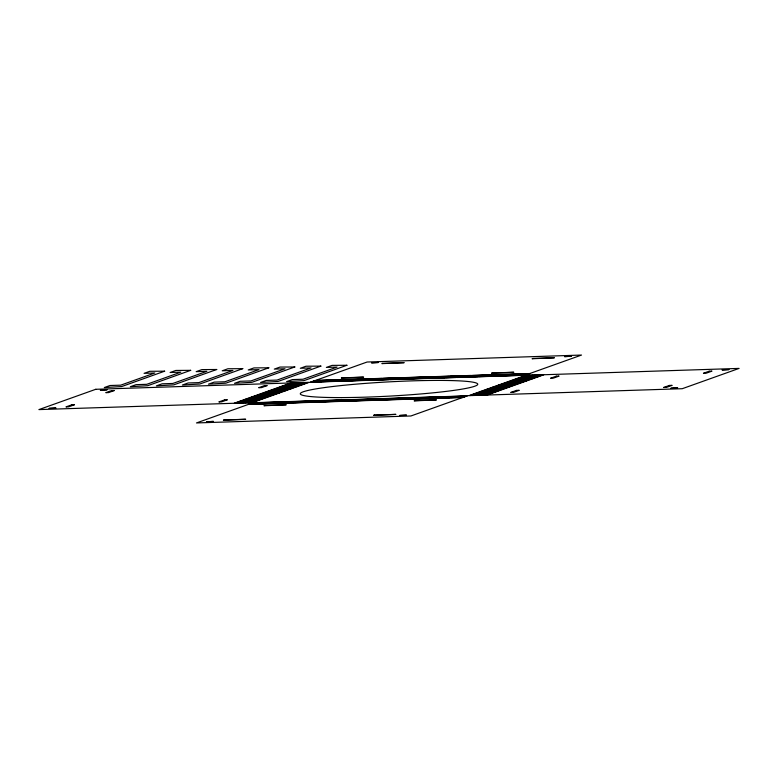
<?xml version="1.0" encoding="UTF-8"?>
<svg xmlns="http://www.w3.org/2000/svg" width="778" height="778" viewBox="0 0 778 778"><rect width="100%" height="100%" fill="white"/><g stroke="black" fill="none" stroke-linecap="round" stroke-linejoin="round"><path stroke-width="1.17" d="M106.946 389.817L100.313 390.148L106.965 389.778M206.724 421.744L213.376 421.394M213.357 421.433L206.734 421.783M564.624 356.587L571.276 356.236M571.256 356.275L564.672 356.645M671.035 388.203L677.687 387.852L671.074 388.261M234.334 403.16L240.013 401.127M240.237 401.049L245.926 399.017M246.149 398.939L251.829 396.916M252.053 396.829L257.742 394.806M257.956 394.718L263.645 392.696M263.868 392.618L269.558 390.585M269.772 390.507L275.461 388.475M275.684 388.397L281.373 386.365M281.587 386.287L287.276 384.254M287.5 384.176L290.914 382.951M235.121 403.228L238.243 402.109M238.467 402.031L244.156 399.999M244.37 399.921L250.059 397.889M250.283 397.811L255.972 395.778M256.186 395.701L261.875 393.668M262.098 393.59L267.778 391.567M268.002 391.48L273.691 389.457M273.914 389.37L279.594 387.347M279.817 387.269L285.507 385.236M285.73 385.159L291.41 383.126M236.473 403.092L242.162 401.059M242.386 400.981L248.065 398.949M248.289 398.871L253.978 396.838M254.192 396.761L259.881 394.728M260.105 394.65L265.794 392.618M266.008 392.54L271.697 390.517M271.921 390.43L277.61 388.407M277.824 388.319L283.513 386.296M283.737 386.219L289.416 384.186M289.64 384.108L293.053 382.883M237.261 403.16L240.392 402.041M240.606 401.963L246.295 399.931M246.519 399.853L252.208 397.821M252.422 397.743L258.111 395.71M258.335 395.632L264.024 393.6M264.238 393.522L269.927 391.49M270.151 391.412L275.83 389.379M276.054 389.301L281.743 387.269M281.967 387.191L287.646 385.168M287.87 385.081L293.559 383.058M238.622 403.023L244.302 400.991M244.525 400.913L250.215 398.881M250.438 398.803L256.118 396.77M256.341 396.692L262.03 394.66M262.244 394.582L267.933 392.55M268.157 392.472L273.846 390.439M274.06 390.361L279.749 388.329M279.973 388.251L285.662 386.219M285.876 386.141L291.565 384.118M291.789 384.031L295.202 382.815M239.41 403.092L242.532 401.973M242.755 401.895L248.445 399.863M248.659 399.785L254.348 397.752M254.571 397.675L260.26 395.642M260.474 395.564L266.164 393.532M266.387 393.454L272.076 391.422M272.29 391.344L277.979 389.311M278.203 389.233L283.882 387.201M284.106 387.123L289.795 385.091M290.019 385.013L295.698 382.98M240.762 402.955L246.451 400.923M246.675 400.845L252.354 398.813M252.578 398.735L258.267 396.702M258.481 396.624L264.17 394.592M264.394 394.514L270.083 392.482M270.297 392.404L275.986 390.371M276.209 390.293L281.899 388.261M282.113 388.183L287.802 386.151M288.025 386.073L293.705 384.04M293.928 383.962L297.342 382.747M241.55 403.023L244.681 401.905M244.895 401.827L250.584 399.795M250.808 399.717L256.497 397.684M256.711 397.607L262.4 395.574M262.624 395.496L268.313 393.464M268.527 393.386L274.216 391.353M274.44 391.276L280.119 389.243M280.343 389.165L286.032 387.133M286.255 387.055L291.935 385.022M292.158 384.945L297.848 382.912M242.911 402.887L248.59 400.855M248.814 400.777L254.503 398.744M254.727 398.667L260.406 396.634M260.63 396.556L266.319 394.524M266.533 394.446L272.222 392.413M272.446 392.336L278.135 390.303M278.349 390.225L284.038 388.193M284.262 388.115L289.951 386.083M290.165 386.005L295.854 383.972M296.078 383.894L299.491 382.679M243.699 402.946L246.821 401.837M247.044 401.749L252.733 399.727M252.947 399.649L258.636 397.616M258.86 397.539L264.549 395.506M264.763 395.428L270.452 393.396M270.676 393.318L276.365 391.285M276.579 391.208L282.268 389.175M282.492 389.097L288.171 387.065M288.395 386.987L294.084 384.954M294.308 384.877L299.987 382.844M245.051 402.81L250.74 400.787M250.963 400.699L256.643 398.676M256.866 398.599L262.556 396.566M262.779 396.488L268.459 394.456M268.682 394.378L274.371 392.345M274.585 392.268L280.274 390.235M280.498 390.157L286.187 388.125M286.401 388.047L292.09 386.014M292.314 385.937L298.003 383.904M298.217 383.826L301.631 382.611M245.838 402.878L248.97 401.759M249.184 401.681L254.873 399.659M255.096 399.571L260.786 397.548M261 397.461L266.689 395.438M266.912 395.35L272.601 393.328M272.815 393.25L278.505 391.217M278.728 391.139L284.408 389.107M284.631 389.029L290.32 386.997M290.544 386.919L296.224 384.886M296.447 384.809L302.136 382.776M247.2 402.741L252.879 400.709M253.103 400.631L258.792 398.608M259.016 398.521L264.695 396.498M264.919 396.41L270.608 394.388M270.822 394.31L276.511 392.277M276.735 392.2L282.424 390.167M282.638 390.089L288.327 388.057M288.55 387.979L294.24 385.946M294.454 385.869L300.143 383.836M300.366 383.758L303.78 382.533M247.988 402.81L251.109 401.691M251.333 401.613L257.022 399.581M257.236 399.503L262.925 397.47M263.149 397.393L268.838 395.36M269.052 395.282L274.741 393.26M274.965 393.172L280.654 391.149M280.868 391.062L286.557 389.039M286.781 388.951L292.46 386.929M292.684 386.851L298.373 384.818M298.596 384.74L304.276 382.708M249.339 402.673L255.028 400.641M255.252 400.563L260.931 398.531M261.155 398.453L266.844 396.42M267.068 396.342L272.747 394.31M272.971 394.232L278.66 392.209M278.874 392.122L284.563 390.099M284.787 390.011L290.476 387.989M290.69 387.911L296.379 385.878M296.603 385.8L302.292 383.768M302.506 383.69L305.919 382.465M250.127 402.741L253.258 401.623M253.482 401.545L259.162 399.513M259.385 399.435L265.074 397.402M265.288 397.325L270.977 395.292M271.201 395.214L276.89 393.182M277.104 393.104L282.793 391.071M283.017 390.994L288.706 388.961M288.92 388.883L294.609 386.861M294.833 386.773L300.512 384.75M300.736 384.663L306.425 382.64M251.489 402.605L257.168 400.573M257.392 400.495L263.081 398.462M263.304 398.385L268.984 396.352M269.207 396.274L274.897 394.242M275.111 394.164L280.8 392.131M281.023 392.054L286.712 390.021M286.926 389.943L292.616 387.911M292.839 387.833L298.528 385.81M298.742 385.723L304.431 383.7M304.655 383.612L308.069 382.397M252.276 402.673L255.398 401.555M255.622 401.477L261.311 399.445M261.525 399.367L267.214 397.334M267.438 397.257L273.127 395.224M273.341 395.146L279.03 393.114M279.253 393.036L284.942 391.003M285.156 390.926L290.846 388.893M291.069 388.815L296.749 386.783M296.972 386.705L302.661 384.672M302.885 384.595L308.565 382.562M469.435 395.438L475.115 393.405M475.339 393.328L481.028 391.295M481.251 391.217L486.931 389.185M487.154 389.107L492.844 387.074M493.058 386.997L498.747 384.964M498.97 384.886L504.659 382.854M504.873 382.776L510.562 380.743M510.786 380.666L516.475 378.633M516.689 378.555L522.378 376.523M522.602 376.445L525.724 375.327M469.931 395.603L473.345 394.388M473.569 394.3L479.258 392.277M479.472 392.19L485.161 390.167M485.384 390.089L491.074 388.057M491.288 387.979L496.977 385.946M497.2 385.869L502.889 383.836M503.103 383.758L508.793 381.726M509.016 381.648L514.696 379.615M514.919 379.538L520.608 377.505M520.832 377.427L526.511 375.395M471.575 395.36L477.264 393.337M477.488 393.25L483.167 391.227M483.391 391.139L489.08 389.117M489.294 389.039L494.983 387.006M495.207 386.929L500.896 384.896M501.11 384.818L506.799 382.786M507.023 382.708L512.712 380.675M512.926 380.598L518.615 378.565M518.838 378.487L524.518 376.455M524.742 376.377L527.873 375.259M472.081 395.535L475.494 394.31M475.708 394.232L481.397 392.2M481.621 392.122L487.31 390.089M487.524 390.011L493.213 387.989M493.437 387.901L499.126 385.878M499.34 385.791L505.029 383.768M505.253 383.69L510.932 381.658M511.156 381.58L516.845 379.547M517.069 379.469L522.748 377.437M522.972 377.359L528.661 375.327M473.724 395.292L479.404 393.26M479.627 393.182L485.316 391.149M485.54 391.071L491.219 389.049M491.443 388.961L497.132 386.938M497.346 386.851L503.035 384.828M503.259 384.74L508.948 382.718M509.162 382.64L514.851 380.607M515.075 380.53L520.764 378.497M520.978 378.419L526.667 376.387M526.891 376.309L530.013 375.191M474.22 395.467L477.634 394.242M477.857 394.164L483.546 392.131M483.76 392.054L489.45 390.021M489.673 389.943L495.362 387.911M495.576 387.833L501.265 385.8M501.489 385.723L507.178 383.69M507.392 383.612L513.081 381.59M513.305 381.502L518.984 379.479M519.208 379.392L524.897 377.369M525.121 377.291L530.8 375.259M475.864 395.224L481.553 393.191M481.776 393.114L487.456 391.081M487.68 391.003L493.369 388.971M493.592 388.893L499.272 386.861M499.495 386.783L505.185 384.75M505.399 384.672L511.088 382.65M511.311 382.562L517 380.539M517.214 380.452L522.904 378.429M523.127 378.341L528.816 376.319M529.03 376.241L532.162 375.122M476.369 395.389L479.783 394.174M479.997 394.096L485.686 392.063M485.91 391.986L491.599 389.953M491.813 389.875L497.502 387.843M497.726 387.765L503.415 385.732M503.629 385.655L509.318 383.622M509.541 383.544L515.221 381.512M515.444 381.434L521.134 379.401M521.357 379.324L527.037 377.301M527.26 377.213L532.949 375.191M478.013 395.156L483.692 393.123M483.916 393.046L489.605 391.013M489.829 390.935L495.508 388.903M495.732 388.825L501.421 386.792M501.635 386.715L507.324 384.682M507.548 384.604L513.237 382.572M513.451 382.494L519.14 380.461M519.364 380.384L525.053 378.351M525.267 378.273L530.956 376.251M531.18 376.163L534.301 375.054M478.509 395.321L481.922 394.106M482.146 394.028L487.835 391.995M488.049 391.918L493.738 389.885M493.962 389.807L499.651 387.775M499.865 387.697L505.554 385.664M505.778 385.587L511.467 383.554M511.681 383.476L517.37 381.444M517.594 381.366L523.273 379.333M523.497 379.256L529.186 377.223M529.41 377.145L535.089 375.113M480.152 395.088L485.842 393.055M486.065 392.978L491.745 390.945M491.968 390.867L497.657 388.835M497.881 388.757L503.56 386.724M503.784 386.647L509.473 384.614M509.687 384.536L515.376 382.504M515.6 382.426L521.289 380.393M521.503 380.316L527.192 378.283M527.416 378.205L533.105 376.173M533.319 376.095L536.45 374.977M480.658 395.253L484.072 394.038M484.295 393.96L489.975 391.927M490.198 391.849L495.887 389.817M496.101 389.739L501.791 387.707M502.014 387.629L507.703 385.596M507.917 385.518L513.606 383.486M513.83 383.408L519.519 381.376M519.733 381.298L525.422 379.265M525.646 379.187L531.325 377.155M531.549 377.077L537.238 375.045M482.302 395.02L487.981 392.987M488.205 392.909L493.894 390.877M494.118 390.799L499.797 388.767M500.021 388.689L505.71 386.656M505.924 386.578L511.613 384.546M511.836 384.468L517.526 382.436M517.74 382.358L523.429 380.325M523.652 380.248L529.341 378.215M529.555 378.137L535.245 376.105M535.468 376.027L538.59 374.908M482.798 395.185L486.211 393.969M486.435 393.882L492.124 391.859M492.338 391.781L498.027 389.749M498.251 389.671L503.94 387.639M504.154 387.561L509.843 385.528M510.067 385.45L515.756 383.418M515.97 383.34L521.659 381.308M521.882 381.23L527.562 379.197M527.785 379.119L533.475 377.087M533.698 377.009L539.378 374.977M484.441 394.942L490.13 392.919M490.354 392.832L496.033 390.809M496.257 390.731L501.946 388.699M502.17 388.621L507.849 386.588M508.073 386.51L513.762 384.478M513.976 384.4L519.665 382.368M519.889 382.29L525.578 380.257M525.792 380.179L531.481 378.147M531.705 378.069L537.394 376.037M537.608 375.959L540.739 374.84M484.947 395.117L488.36 393.892M488.584 393.814L494.263 391.781M494.487 391.704L500.176 389.681M500.39 389.593L506.079 387.57M506.303 387.483L511.992 385.46M512.206 385.382L517.895 383.35M518.119 383.272L523.808 381.239M524.022 381.162L529.711 379.129M529.935 379.051L535.614 377.019M535.838 376.941L541.527 374.908M486.59 394.874L492.27 392.841M492.493 392.764L498.183 390.731M498.406 390.653L504.086 388.63M504.309 388.543L509.998 386.52M510.222 386.433L515.902 384.41M516.125 384.332L521.814 382.299M522.028 382.222L527.717 380.189M527.941 380.111L533.63 378.079M533.844 378.001L539.533 375.969M539.757 375.891L542.879 374.772M487.086 395.049L490.5 393.824M490.724 393.746L496.413 391.713M496.627 391.635L502.316 389.603M502.539 389.525L508.229 387.493M508.442 387.415L514.132 385.382M514.355 385.305L520.044 383.282M520.258 383.194L525.947 381.171M526.171 381.084L531.851 379.061M532.074 378.983L537.763 376.951M537.987 376.873L543.666 374.84M316.403 380.461L337.846 379.771M338.673 379.742L360.126 379.042M360.953 379.022L382.397 378.322M383.233 378.293L404.677 377.602M405.513 377.573L426.957 376.873M427.793 376.844L449.237 376.153M450.073 376.124L471.517 375.424M472.353 375.404L493.797 374.704M494.623 374.675L516.067 373.985M516.903 373.955L529.769 373.537M315.041 380.598L529.205 373.741M314.477 380.802L528.632 373.946M313.904 381.006L528.067 374.14M313.339 381.21L325.136 380.831M325.963 380.802L347.406 380.102M348.243 380.082L369.686 379.382M370.523 379.353L391.966 378.662M392.802 378.633L414.246 377.933M415.082 377.904L436.526 377.213M437.362 377.184L458.806 376.484M459.633 376.464L481.076 375.764M481.913 375.735L503.356 375.035M504.193 375.015L525.636 374.315M312.766 381.414L527.494 374.344M312.202 381.619L526.93 374.549M311.628 381.823L526.356 374.753M312.416 381.891L333.859 381.191M334.696 381.162L356.139 380.471M356.976 380.442L378.419 379.742M379.256 379.713L400.699 379.022M401.536 378.993L422.979 378.293M423.816 378.273L445.259 377.573M446.086 377.544L467.529 376.853M468.366 376.824L489.809 376.124M490.646 376.095L512.089 375.404M512.926 375.375L525.792 374.957M311.064 382.027L525.228 375.161M310.49 382.231L322.286 381.842M323.123 381.813L344.566 381.123M345.403 381.094L366.846 380.393M367.683 380.374L389.126 379.674M389.953 379.645L411.406 378.954M412.233 378.925L433.677 378.225M434.513 378.196L455.957 377.505M456.793 377.476L478.237 376.776M479.073 376.756L500.517 376.056M501.353 376.027L522.797 375.327M253.064 402.741L467.218 395.876M252.49 402.946L466.654 396.08M251.926 403.14L466.08 396.284M251.352 403.344L263.149 402.965M263.985 402.936L285.429 402.245M286.265 402.216L307.709 401.516M308.545 401.487L329.989 400.796M330.815 400.767L352.259 400.067M353.095 400.048L374.539 399.347M375.375 399.318L396.819 398.618M397.655 398.599L419.099 397.898M419.935 397.869L441.379 397.179M442.215 397.15L463.659 396.449M250.788 403.549L465.516 396.488M250.215 403.753L464.952 396.683M249.65 403.957L464.378 396.887M250.438 404.025L271.882 403.325M272.718 403.296L294.162 402.605M294.998 402.576L316.442 401.876M317.268 401.856L338.722 401.156M339.548 401.127L360.992 400.437M361.828 400.407L383.272 399.707M384.108 399.678L405.552 398.988M406.388 398.958L427.832 398.258M428.668 398.239L450.112 397.539M450.948 397.509L463.814 397.091M249.077 404.161L463.241 397.295M248.513 404.365L462.677 397.5M164.644 371.184L121.689 386.559L104.31 387.551L110.019 385.509L120.746 385.159L154.803 372.993L144.086 373.343L149.794 371.3L164.644 371.184M190.678 370.338L147.732 385.713L130.344 386.705L136.062 384.663L146.779 384.313L180.846 372.147L170.119 372.497L175.838 370.454L190.678 370.338M216.722 369.492L173.766 384.867L156.388 385.859L162.106 383.817L172.823 383.466L206.89 371.3L196.163 371.651L201.881 369.608L216.722 369.492M242.765 368.646L199.81 384.021L182.422 385.013L188.14 382.971L198.867 382.62L232.923 370.454L222.207 370.805L227.915 368.762L242.765 368.646M268.799 367.8L225.853 383.175L208.465 384.167L214.183 382.124L224.9 381.774L258.967 369.608L248.24 369.958L253.959 367.916L268.799 367.8M294.843 366.953L251.887 382.329L234.509 383.321L240.217 381.278L250.944 380.928L285.001 368.772L274.284 369.112L279.992 367.07L294.813 366.983M320.876 366.107L277.931 381.483L260.542 382.475L266.261 380.432L276.987 380.082L311.044 367.926L300.318 368.266L306.036 366.224L320.876 366.107M346.92 365.261L303.965 380.637L286.586 381.628L292.304 379.586L303.021 379.236L337.088 367.08L326.361 367.42L332.08 365.388L346.92 365.261M49.16 408.382L55.792 408.051L49.16 408.382M371.651 362.83L378.283 362.499L371.651 362.83M399.746 415.462L406.379 415.131L399.746 415.462M722.227 369.91L728.86 369.579L722.227 369.91M95.762 389.292L38.9 409.598L253.346 402.634L196.484 422.94L410.93 415.977L467.792 395.671L682.238 388.708L739.1 368.402L524.654 375.366L581.516 355.06L367.07 362.023L310.208 382.329L95.762 389.292M71.693 404.852L65.974 406.894L68.765 406.806L74.474 404.764L71.693 404.852M111.526 390.624L105.808 392.666L108.599 392.579L114.308 390.537L111.526 390.624M224.589 399.892L218.871 401.925L221.662 401.837L227.38 399.795L224.589 399.892M264.423 385.664L258.704 387.707L261.496 387.609L267.214 385.567L264.423 385.664M224.142 419.964L223.403 420.227L245.692 419.264L224.142 419.964M264.685 405.484L263.946 405.746L286.236 404.784L264.685 405.484M342.077 377.845L341.338 378.108L363.627 377.145L342.077 377.845M382.62 363.365L381.881 363.627L404.171 362.665L382.62 363.365M374.354 415.082L373.615 415.345L395.905 414.382L374.354 415.082M414.898 400.602L414.159 400.865L436.448 399.902L414.898 400.602M492.289 372.963L491.55 373.226L513.84 372.263L492.289 372.963M532.833 358.483L532.094 358.746L554.383 357.783L532.833 358.483M516.446 390.41L510.738 392.452L513.519 392.355L519.237 390.313L516.446 390.41M556.28 376.182L550.571 378.225L553.352 378.137L559.071 376.095L556.28 376.182M669.352 385.441L663.634 387.483L666.425 387.395L672.134 385.353L669.352 385.441M709.186 371.213L703.468 373.255L706.259 373.168L711.967 371.125L709.186 371.213M341.221 397.587A88.867 7.128 -3.1 0 0 477.653 384.556A88.867 7.128 -3.1 0 0 348.136 384.867A88.867 7.128 -3.1 0 0 341.221 397.587"/></g></svg>
